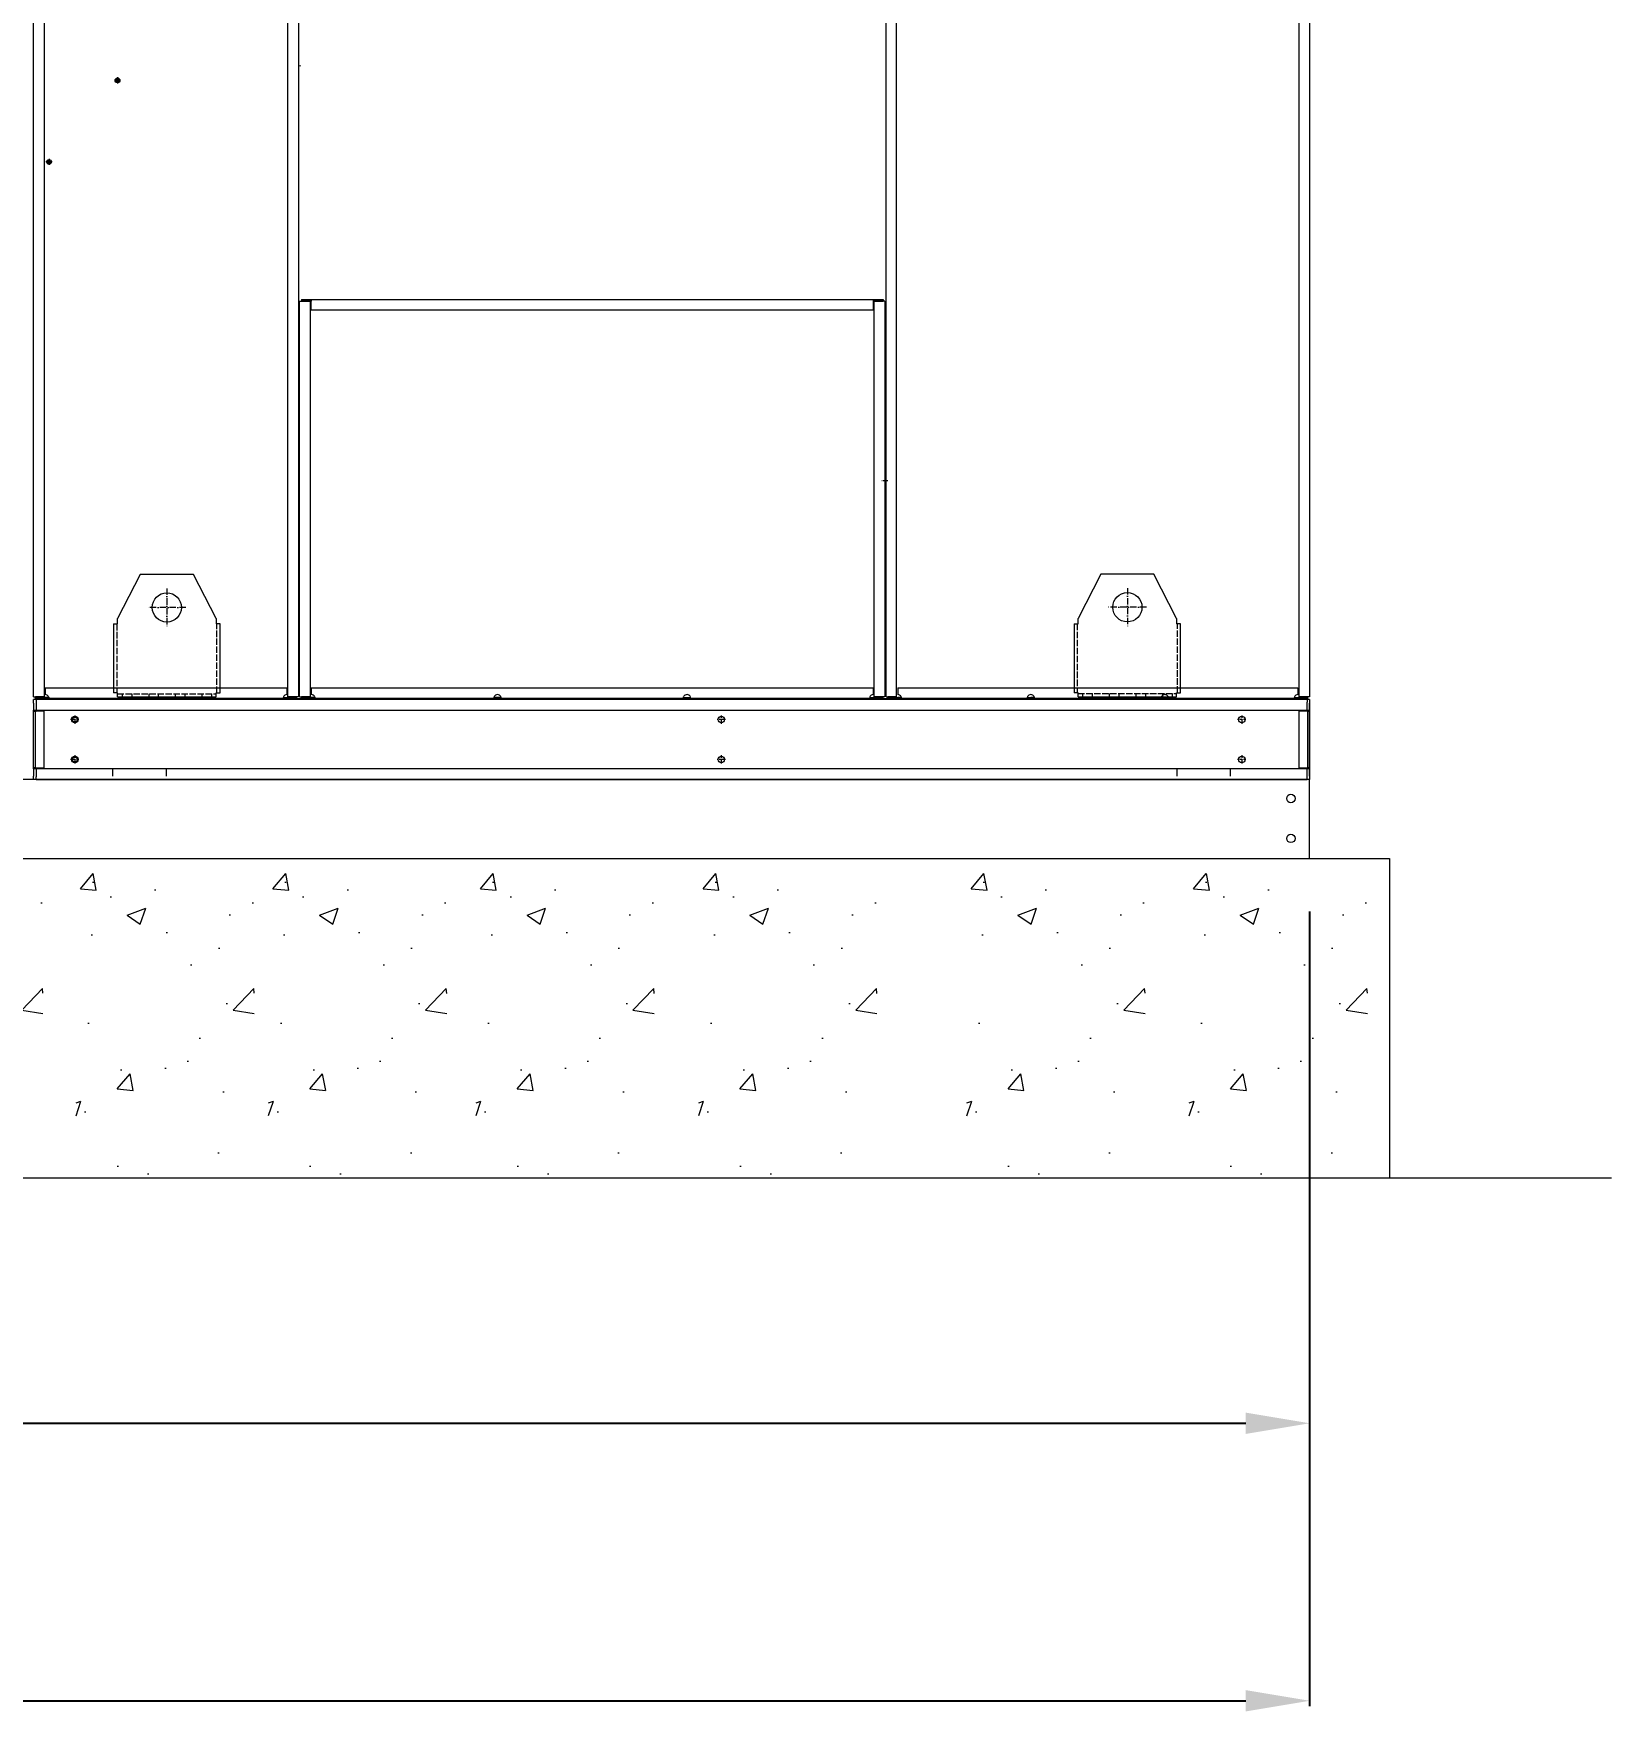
# Model space of a CAD drawing. Header units: millimetres. Extents: x -17070 to 48083, y -291348 to 45670.
# Drawn here: x 31778 to 34743, y 30706 to 33859 of the extents above; entities that cross this region are included whole.
import ezdxf

# ---------------------------------------------------------------- set-up
doc = ezdxf.new("R2010")
doc.units = ezdxf.units.MM
doc.linetypes.add('DASHDOT', pattern=[18.5, 12, -3, 0.5, -3])
doc.linetypes.add('DASHED', pattern=[15, 12, -3])
doc.layers.add('냉각탑_기초', color=23, linetype='Continuous')
doc.styles.get("Standard").update_dxf_attribs({"font": 'arial.ttf'})
doc.dimstyles.new('1.40', dxfattribs={"dimscale": 20, "dimtxt": 1.5, "dimasz": 1, "dimexe": 0.5, "dimexo": 0.5, "dimgap": 0.5, "dimtad": 1, "dimdec": 0, "dimzin": 0, "dimdsep": 46, "dimtxsty": 'Standard', "dimcen": 0, "dimclrd": 2, "dimclre": 2, "dimclrt": 3, "dimadec": 0, "dimazin": 0, "dimtfac": 1, "dimtdec": 0, "dimtmove": 0, "dimatfit": 0, "dimfxl": 1, "dimtolj": 1, "dimtzin": 0, "dimlwd": -1, "dimlwe": -1, "dimarcsym": 0})

# ---------------------------------------------------------------- blocks, each defined once
blk = doc.blocks.new('*D537')
at = {"color": 2, "transparency": 16777216}
for p, q in [((28776, 32357.3), (28776, 31237.5)), ((34176, 32209), (34176, 31237.5)), ((28896, 31247.5), (34056, 31247.5))]:
    blk.add_line(p, q, dxfattribs=at)
for points in [[(28896, 31267.5), (28896, 31227.5), (28776, 31247.5)], [(34056, 31267.5), (34056, 31227.5), (34176, 31247.5)]]:
    blk.add_solid(points, dxfattribs=at)
at = {"layer": 'Defpoints', "color": 0, "transparency": 16777216}
for p in [(28776, 32457.3), (34176, 32309), (34176, 31247.5)]:
    blk.add_point(p, dxfattribs=at)
at = {"color": 3, "lineweight": 5, "transparency": 16777216, "insert": (31476, 31378.9), "char_height": 140, "attachment_point": 5}
blk.add_mtext('\\A1;5400', dxfattribs=at)
blk = doc.blocks.new('*D546')
at = {"color": 2, "transparency": 16777216}
for p, q in [((27776, 32209), (27776, 30716.1)), ((34176, 32209), (34176, 30716.1)), ((27896, 30726.1), (34056, 30726.1))]:
    blk.add_line(p, q, dxfattribs=at)
for points in [[(27896, 30746.1), (27896, 30706.1), (27776, 30726.1)], [(34056, 30746.1), (34056, 30706.1), (34176, 30726.1)]]:
    blk.add_solid(points, dxfattribs=at)
at = {"layer": 'Defpoints', "color": 0, "transparency": 16777216}
for p in [(27776, 32309), (34176, 32309), (34176, 30726.1)]:
    blk.add_point(p, dxfattribs=at)
at = {"color": 3, "lineweight": 5, "transparency": 16777216, "insert": (30976, 30857.6), "char_height": 140, "attachment_point": 5}
blk.add_mtext('\\A1;6400', dxfattribs=at)
blk = doc.blocks.new('457536')
at = {"color": 7, "lineweight": 5}
for p, q in [((114592.520962, 89152.297332), (114550.020962, 89069.297332)), ((114692.520962, 89152.297332), (114592.520962, 89152.297332)), ((114735.020962, 89069.297332), (114692.520962, 89152.297332)), ((114542.520962, 89059.297332), (114542.520962, 88929.797332)), ((114742.520962, 88929.797332), (114742.520962, 89059.297332)), ((114550.020962, 88922.297332), (114735.020962, 88922.297332))]:
    blk.add_line(p, q, dxfattribs=at)
at = {"color": 7, "linetype": 'DASHDOT', "lineweight": 5}
for p, q in [((114642.520962, 89126.047332), (114642.520962, 89054.547332)), ((114678.270962, 89090.297332), (114606.770962, 89090.297332))]:
    blk.add_line(p, q, dxfattribs=at)
at = {"color": 7, "lineweight": 5, "ltscale": 0.125}
for p, q in [((114550.020962, 89059.297332), (114550.020962, 89069.297332)), ((114735.020962, 89069.297332), (114735.020962, 89059.297332))]:
    blk.add_line(p, q, dxfattribs=at)
at = {"color": 7, "lineweight": 5, "ltscale": 0.09375}
for p, q in [((114542.520962, 89059.297332), (114550.020962, 89059.297332)), ((114742.520962, 89059.297332), (114735.020962, 89059.297332)), ((114550.020962, 88929.797332), (114542.520962, 88929.797332)), ((114550.020962, 88922.297332), (114550.020962, 88929.797332)), ((114735.020962, 88929.797332), (114742.520962, 88929.797332)), ((114735.020962, 88922.297332), (114735.020962, 88929.797332))]:
    blk.add_line(p, q, dxfattribs=at)
at = {"color": 7, "linetype": 'DASHED', "lineweight": 5}
for p, q in [((114548.520962, 89059.297332), (114548.520962, 88929.797332)), ((114736.520962, 88929.797332), (114736.520962, 89059.297332)), ((114550.020962, 88928.297332), (114735.020962, 88928.297332))]:
    blk.add_line(p, q, dxfattribs=at)
at = {"color": 7, "linetype": 'DASHED', "lineweight": 5, "ltscale": 0.075}
for p, q in [((114558.520962, 88928.297332), (114558.520962, 88922.297332)), ((114576.520962, 88928.297332), (114576.520962, 88922.297332)), ((114608.520962, 88928.297332), (114608.520962, 88922.297332)), ((114626.520962, 88928.297332), (114626.520962, 88922.297332)), ((114658.520962, 88928.297332), (114658.520962, 88922.297332)), ((114676.520962, 88928.297332), (114676.520962, 88922.297332)), ((114708.520962, 88928.297332), (114708.520962, 88922.297332)), ((114726.520962, 88928.297332), (114726.520962, 88922.297332))]:
    blk.add_line(p, q, dxfattribs=at)
at = {"color": 7, "lineweight": 5}
blk.add_circle((114642.520962, 89090.297332), 27.5, dxfattribs=at)
blk = doc.blocks.new('1')
at = {"color": 7, "lineweight": 20}
for p, q in [((31778, 32612.8), (31778, 36053.8)), ((31798, 36053.8), (31798, 32612.8)), ((32256, 32612.8), (32256, 36053.8)), ((32276, 36053.8), (32276, 32612.8)), ((33380, 32612.8), (33380, 36053.8)), ((34176, 36053.8), (34176, 32612.8)), ((34156, 34786.3), (34156, 32612.8)), ((33400, 32612.8), (33400, 34734.3)), ((32278, 32612.8), (32278, 33355.8)), ((32298, 33355.8), (32298, 32612.8)), ((32300, 33359.3), (33356, 33359.3)), ((33358, 32612.8), (33358, 33355.8)), ((33378, 33355.8), (33378, 32612.8)), ((33356, 33339.3), (32300, 33339.3)), ((34171.3, 32607.3), (31782.7, 32607.3)), ((31800, 32629.3), (32254, 32629.3)), ((32247, 32609.3), (31807, 32609.3)), ((32968, 32608.9), (31818, 32608.9)), ((32300, 32629.3), (33356, 32629.3)), ((32643, 32609.3), (32307, 32609.3)), ((32999, 32609.3), (32657, 32609.3)), ((34136, 32608.9), (32986, 32608.9)), ((33349, 32609.3), (33013, 32609.3)), ((33402, 32629.3), (34154, 32629.3)), ((33645, 32609.3), (33409, 32609.3)), ((33897, 32609.3), (33659, 32609.3)), ((34147, 32609.3), (33911, 32609.3)), ((31778, 32587.3), (34176, 32587.3)), ((31778, 32479.3), (31778, 32585.3)), ((31781.2, 32585.3), (31781.2, 32479.3)), ((31782.7, 32587.3), (34171.3, 32587.3)), ((31798, 32479.3), (31798, 32585.3)), ((34156, 32585.3), (34156, 32479.3)), ((34172.8, 32479.3), (34172.8, 32585.3)), ((34176, 32585.3), (34176, 32479.3)), ((34176, 32479.3), (34176, 32585.3)), ((31927, 32477.3), (31778, 32477.3)), ((34171.3, 32477.3), (31782.7, 32477.3)), ((33927, 32477.3), (32027, 32477.3)), ((34176, 32477.3), (34027, 32477.3)), ((34176, 32457.3), (31778, 32457.3)), ((31782.7, 32457.3), (34171.3, 32457.3))]:
    blk.add_line(p, q, dxfattribs=at)
at = {"color": 7, "lineweight": 20, "ltscale": 0.050782}
blk.add_line((32279, 33797.4), (32279.4, 33799.4), dxfattribs=at)
at = {"color": 7, "linetype": 'DASHDOT', "lineweight": 20, "ltscale": 0.2925}
for p, q in [((31941.5, 33770.8), (31929.8, 33770.8)), ((31812.9, 33617.6), (31801.2, 33617.6)), ((33377.8, 33024.3), (33377.8, 33012.6))]:
    blk.add_line(p, q, dxfattribs=at)
at = {"color": 7, "linetype": 'DASHDOT', "lineweight": 20, "ltscale": 0.195}
for p, q in [((31939.5, 33770.9), (31931.7, 33770.9)), ((31811, 33617.7), (31803.2, 33617.7))]:
    blk.add_line(p, q, dxfattribs=at)
at = {"color": 7, "linetype": 'DASHDOT', "lineweight": 20, "ltscale": 0.195001}
for p, q in [((31935.6, 33774.8), (31935.6, 33767)), ((31807.1, 33621.6), (31807.1, 33613.8))]:
    blk.add_line(p, q, dxfattribs=at)
at = {"color": 7, "linetype": 'DASHDOT', "lineweight": 20, "ltscale": 0.292499}
for p, q in [((31935.7, 33776.7), (31935.7, 33765)), ((33383.7, 33018.4), (33372, 33018.4))]:
    blk.add_line(p, q, dxfattribs=at)
at = {"color": 7, "linetype": 'DASHDOT', "lineweight": 20, "ltscale": 0.292502}
blk.add_line((31807.1, 33623.5), (31807.1, 33611.8), dxfattribs=at)
at = {"color": 7, "lineweight": 20, "ltscale": 0.0875}
for p, q in [((32278, 33355.8), (32281.5, 33355.8)), ((32300, 33359.3), (32300, 33355.8)), ((33356, 33359.3), (33356, 33355.8)), ((33378, 33355.8), (33374.5, 33355.8)), ((31778, 32612.8), (31781.5, 32612.8)), ((32276, 32612.8), (32272.5, 32612.8)), ((32278, 32612.8), (32281.5, 32612.8)), ((33378, 32612.8), (33374.5, 32612.8)), ((33380, 32612.8), (33383.5, 32612.8)), ((34176, 32612.8), (34172.5, 32612.8))]:
    blk.add_line(p, q, dxfattribs=at)
at = {"color": 7, "lineweight": 20, "ltscale": 0.4625}
for p, q in [((32281.5, 33359.3), (32300, 33359.3)), ((32300, 33357.3), (32281.5, 33357.3)), ((33356, 33359.3), (33374.5, 33359.3)), ((33374.5, 33357.3), (33356, 33357.3))]:
    blk.add_line(p, q, dxfattribs=at)
at = {"color": 7, "lineweight": 20, "ltscale": 0.05}
for p, q in [((32281.5, 33359.3), (32281.5, 33357.3)), ((33374.5, 33359.3), (33374.5, 33357.3)), ((32278, 32934.3), (32276, 32934.3)), ((32278, 32934.3), (32276, 32934.3)), ((32276, 32914.3), (32278, 32914.3)), ((33380, 32934.3), (33378, 32934.3)), ((33380, 32934.3), (33378, 32934.3)), ((33378, 32914.3), (33380, 32914.3)), ((33378, 32914.3), (33380, 32914.3)), ((32276, 32913.9), (32278, 32913.9)), ((33378, 32913.9), (33380, 32913.9)), ((32278, 32804.3), (32276, 32804.3)), ((32278, 32804.3), (32276, 32804.3)), ((32278, 32803.9), (32276, 32803.9)), ((33380, 32804.3), (33378, 32804.3)), ((33380, 32804.3), (33378, 32804.3)), ((33380, 32803.9), (33378, 32803.9)), ((32276, 32783.9), (32278, 32783.9)), ((33378, 32783.9), (33380, 32783.9)), ((31781.5, 32609.3), (31781.5, 32611.3)), ((31793, 32609.3), (31793, 32611.3)), ((32261, 32609.3), (32261, 32611.3)), ((32272.5, 32609.3), (32272.5, 32611.3)), ((32281.5, 32609.3), (32281.5, 32611.3)), ((32293, 32609.3), (32293, 32611.3)), ((33363, 32609.3), (33363, 32611.3)), ((33374.5, 32609.3), (33374.5, 32611.3)), ((33383.5, 32609.3), (33383.5, 32611.3)), ((33395, 32609.3), (33395, 32611.3)), ((34161, 32609.3), (34161, 32611.3)), ((34172.5, 32609.3), (34172.5, 32611.3)), ((31778, 32585.3), (31778, 32587.3)), ((31781.2, 32585.3), (31781.2, 32587.3)), ((31781.2, 32585.3), (31781.2, 32587.3)), ((34172.8, 32587.3), (34172.8, 32585.3)), ((34176, 32585.3), (34176, 32587.3)), ((31778, 32477.3), (31778, 32479.3)), ((31781.2, 32477.3), (31781.2, 32479.3)), ((31781.2, 32477.3), (31781.2, 32479.3)), ((34172.8, 32479.3), (34172.8, 32477.3)), ((34176, 32477.3), (34176, 32479.3))]:
    blk.add_line(p, q, dxfattribs=at)
at = {"color": 7, "lineweight": 20, "ltscale": 0.0375}
for p, q in [((32281.5, 33357.3), (32281.5, 33355.8)), ((33374.5, 33357.3), (33374.5, 33355.8)), ((31781.5, 32611.3), (31781.5, 32612.8)), ((32272.5, 32611.3), (32272.5, 32612.8)), ((32281.5, 32611.3), (32281.5, 32612.8)), ((33374.5, 32611.3), (33374.5, 32612.8)), ((33383.5, 32611.3), (33383.5, 32612.8)), ((34172.5, 32611.3), (34172.5, 32612.8)), ((31781.2, 32585.3), (31782.7, 32585.3)), ((34172.8, 32585.3), (34171.3, 32585.3))]:
    blk.add_line(p, q, dxfattribs=at)
at = {"color": 7, "lineweight": 20, "ltscale": 0.4125}
for p, q in [((32281.5, 33355.8), (32298, 33355.8)), ((32300, 33339.3), (32300, 33355.8)), ((33356, 33355.8), (33356, 33339.3)), ((33358, 33355.8), (33374.5, 33355.8)), ((31798, 32612.8), (31781.5, 32612.8)), ((32272.5, 32612.8), (32256, 32612.8)), ((32298, 32612.8), (32281.5, 32612.8)), ((33374.5, 32612.8), (33358, 32612.8)), ((33400, 32612.8), (33383.5, 32612.8)), ((34172.5, 32612.8), (34156, 32612.8))]:
    blk.add_line(p, q, dxfattribs=at)
at = {"color": 7, "lineweight": 20, "ltscale": 0.1175}
for p, q in [((31782.7, 32607.3), (31778, 32607.3)), ((31782.7, 32607.3), (31782.7, 32602.6)), ((34176, 32607.3), (34171.3, 32607.3)), ((34171.3, 32607.3), (34171.3, 32602.6)), ((31778, 32479.3), (31782.7, 32479.3)), ((34176, 32479.3), (34171.3, 32479.3)), ((31782.7, 32457.3), (31782.7, 32462)), ((34171.3, 32457.3), (34171.3, 32462))]:
    blk.add_line(p, q, dxfattribs=at)
at = {"color": 7, "lineweight": 20, "ltscale": 0.16}
for p, q in [((31778, 32600.9), (31778, 32607.3)), ((34176, 32607.3), (34176, 32600.9)), ((31778, 32457.3), (31778, 32463.7)), ((34176, 32463.7), (34176, 32457.3))]:
    blk.add_line(p, q, dxfattribs=at)
at = {"color": 7, "lineweight": 20, "ltscale": 0.34}
for p, q in [((31778, 32600.9), (31778, 32587.3)), ((34176, 32587.3), (34176, 32600.9)), ((31778, 32477.3), (31778, 32463.7)), ((31927, 32463.7), (31927, 32477.3)), ((32027, 32477.3), (32027, 32463.7)), ((33927, 32463.7), (33927, 32477.3)), ((34027, 32477.3), (34027, 32463.7)), ((34176, 32463.7), (34176, 32477.3))]:
    blk.add_line(p, q, dxfattribs=at)
at = {"color": 7, "lineweight": 20, "ltscale": 0.2875}
for p, q in [((31781.5, 32611.3), (31793, 32611.3)), ((31793, 32609.3), (31781.5, 32609.3)), ((32261, 32611.3), (32272.5, 32611.3)), ((32272.5, 32609.3), (32261, 32609.3)), ((32281.5, 32611.3), (32293, 32611.3)), ((32293, 32609.3), (32281.5, 32609.3)), ((33363, 32611.3), (33374.5, 32611.3)), ((33374.5, 32609.3), (33363, 32609.3)), ((33383.5, 32611.3), (33395, 32611.3)), ((33395, 32609.3), (33383.5, 32609.3)), ((34161, 32611.3), (34172.5, 32611.3)), ((34172.5, 32609.3), (34161, 32609.3))]:
    blk.add_line(p, q, dxfattribs=at)
at = {"color": 7, "lineweight": 20, "ltscale": 0.3825}
for p, q in [((31782.7, 32602.6), (31782.7, 32587.3)), ((34171.3, 32587.3), (34171.3, 32602.6)), ((31798, 32585.3), (31782.7, 32585.3)), ((34171.3, 32585.3), (34156, 32585.3)), ((31782.7, 32479.3), (31798, 32479.3)), ((31782.7, 32477.3), (31782.7, 32462)), ((34156, 32479.3), (34171.3, 32479.3)), ((34171.3, 32462), (34171.3, 32477.3))]:
    blk.add_line(p, q, dxfattribs=at)
at = {"color": 7, "lineweight": 20, "ltscale": 0.175}
for p, q in [((31793, 32611.3), (31800, 32611.3)), ((31793, 32609.3), (31800, 32609.3)), ((31807, 32609.3), (31800, 32609.3)), ((32247, 32609.3), (32254, 32609.3)), ((32254, 32611.3), (32261, 32611.3)), ((32254, 32609.3), (32261, 32609.3)), ((32293, 32611.3), (32300, 32611.3)), ((32293, 32609.3), (32300, 32609.3)), ((32307, 32609.3), (32300, 32609.3)), ((32657, 32609.3), (32643, 32609.3)), ((32999, 32609.3), (33006, 32609.3)), ((33006, 32609.3), (33013, 32609.3)), ((33349, 32609.3), (33356, 32609.3)), ((33356, 32611.3), (33363, 32611.3)), ((33356, 32609.3), (33363, 32609.3)), ((33395, 32611.3), (33402, 32611.3)), ((33395, 32609.3), (33402, 32609.3)), ((33409, 32609.3), (33402, 32609.3)), ((33645, 32609.3), (33652, 32609.3)), ((33659, 32609.3), (33652, 32609.3)), ((33897, 32609.3), (33911, 32609.3)), ((34147, 32609.3), (34161, 32609.3)), ((34154, 32611.3), (34161, 32611.3))]:
    blk.add_line(p, q, dxfattribs=at)
at = {"color": 7, "lineweight": 20, "ltscale": 0.319497}
for p, q in [((31800, 32629.3), (31800, 32616.6)), ((32254, 32629.3), (32254, 32616.6)), ((32300, 32629.3), (32300, 32616.6)), ((33356, 32629.3), (33356, 32616.6)), ((33402, 32629.3), (33402, 32616.6)), ((34154, 32629.3), (34154, 32616.6))]:
    blk.add_line(p, q, dxfattribs=at)
at = {"color": 7, "lineweight": 20, "ltscale": 0.164795}
for p, q in [((31806.6, 32611.3), (31800, 32611.3)), ((32247.4, 32611.3), (32254, 32611.3)), ((32306.6, 32611.3), (32300, 32611.3)), ((32650, 32611.3), (32643.4, 32611.3)), ((32656.6, 32611.3), (32650, 32611.3)), ((32999.4, 32611.3), (33006, 32611.3)), ((33006, 32611.3), (33012.6, 32611.3)), ((33349.4, 32611.3), (33356, 32611.3)), ((33408.6, 32611.3), (33402, 32611.3)), ((33645.4, 32611.3), (33652, 32611.3)), ((33658.6, 32611.3), (33652, 32611.3)), ((33897.4, 32611.3), (33904, 32611.3)), ((33904, 32611.3), (33910.6, 32611.3)), ((34147.4, 32611.3), (34154, 32611.3))]:
    blk.add_line(p, q, dxfattribs=at)
at = {"color": 7, "lineweight": 20, "ltscale": 0.04}
for p, q in [((31818, 32607.3), (31818, 32608.9)), ((32968, 32607.3), (32968, 32608.9)), ((32986, 32607.3), (32986, 32608.9)), ((34136, 32607.3), (34136, 32608.9))]:
    blk.add_line(p, q, dxfattribs=at)
at = {"color": 7, "lineweight": 20, "ltscale": 0.45}
blk.add_line((32968, 32608.9), (32986, 32608.9), dxfattribs=at)
at = {"color": 7, "lineweight": 20, "ltscale": 0.010005}
for p, q in [((34041, 32608.9), (34041, 32609.3)), ((34091.5, 32608.9), (34091.5, 32609.3)), ((34105.5, 32608.9), (34105.5, 32609.3))]:
    blk.add_line(p, q, dxfattribs=at)
at = {"color": 7, "lineweight": 20, "ltscale": 0.250004}
blk.add_line((34146, 32608.9), (34136, 32608.9), dxfattribs=at)
at = {"color": 7, "lineweight": 20, "ltscale": 0.25}
blk.add_line((34156, 32608.9), (34146, 32608.9), dxfattribs=at)
at = {"color": 7, "lineweight": 20, "ltscale": 0.01}
blk.add_line((34156, 32608.9), (34156, 32609.3), dxfattribs=at)
at = {"color": 7, "lineweight": 20, "ltscale": 0.39}
for p, q in [((34176, 32600.9), (34176, 32585.3)), ((34176, 32479.3), (34176, 32463.7))]:
    blk.add_line(p, q, dxfattribs=at)
at = {"color": 7, "lineweight": 20, "ltscale": 0.08}
for p, q in [((31778, 32585.3), (31781.2, 32585.3)), ((34172.8, 32585.3), (34176, 32585.3)), ((31781.2, 32479.3), (31778, 32479.3)), ((34176, 32479.3), (34172.8, 32479.3))]:
    blk.add_line(p, q, dxfattribs=at)
at = {"color": 7, "linetype": 'DASHDOT', "lineweight": 20, "ltscale": 0.39}
for p, q in [((31863.3, 32569.8), (31847.7, 32569.8)), ((31855.5, 32577.6), (31855.5, 32562)), ((33070.5, 32577.6), (33070.5, 32562)), ((34048.5, 32577.6), (34048.5, 32562)), ((31863.3, 32494.8), (31847.7, 32494.8)), ((31855.5, 32502.6), (31855.5, 32487)), ((33070.5, 32502.6), (33070.5, 32487)), ((34048.5, 32502.6), (34048.5, 32487))]:
    blk.add_line(p, q, dxfattribs=at)
at = {"color": 7, "linetype": 'DASHDOT', "lineweight": 20, "ltscale": 0.389999}
for p, q in [((33078.3, 32569.8), (33062.7, 32569.8)), ((33078.3, 32494.8), (33062.7, 32494.8))]:
    blk.add_line(p, q, dxfattribs=at)
at = {"color": 7, "linetype": 'DASHDOT', "lineweight": 20, "ltscale": 0.389996}
for p, q in [((34056.3, 32569.8), (34040.7, 32569.8)), ((34056.3, 32494.8), (34040.7, 32494.8))]:
    blk.add_line(p, q, dxfattribs=at)
at = {"color": 7, "lineweight": 20, "ltscale": 0.000462809}
blk.add_line((34176, 32597.8), (34176, 32597.8), dxfattribs=at)
at = {"lineweight": 20}
blk.add_line((34176, 32457.3), (29276, 32457.3), dxfattribs=at)
at = {"color": 7, "lineweight": 20, "ltscale": 0.000478323}
blk.add_line((31787.5, 32457.3), (31787.5, 32457.3), dxfattribs=at)
at = {"color": 7, "lineweight": 20, "ltscale": 0.000571071}
blk.add_line((31888.3, 32457.3), (31888.3, 32457.3), dxfattribs=at)
at = {"color": 7, "lineweight": 20, "ltscale": 0.000337276}
blk.add_line((31902.7, 32457.3), (31902.8, 32457.3), dxfattribs=at)
at = {"color": 7, "lineweight": 20, "ltscale": 0.000669931}
blk.add_line((32377.9, 32457.3), (32377.8, 32457.3), dxfattribs=at)
at = {"color": 7, "lineweight": 20, "ltscale": 0.000895851}
blk.add_line((32387.5, 32457.3), (32387.5, 32457.3), dxfattribs=at)
at = {"color": 7, "lineweight": 20, "ltscale": 0.000673251}
blk.add_line((32929.7, 32457.3), (32929.7, 32457.3), dxfattribs=at)
at = {"color": 7, "lineweight": 20, "ltscale": 0.000571084}
blk.add_line((32944.2, 32457.3), (32944.2, 32457.3), dxfattribs=at)
at = {"color": 7, "lineweight": 20, "ltscale": 0.000197227}
blk.add_line((33024.2, 32457.3), (33024.3, 32457.3), dxfattribs=at)
at = {"color": 7, "lineweight": 20, "ltscale": 0.000670507}
blk.add_line((33566.5, 32457.3), (33566.4, 32457.3), dxfattribs=at)
at = {"color": 7, "lineweight": 20, "ltscale": 0.000335273}
blk.add_line((33576.1, 32457.3), (33576.1, 32457.3), dxfattribs=at)
at = {"color": 7, "lineweight": 20, "ltscale": 0.000447819}
blk.add_line((34166.5, 32457.3), (34166.4, 32457.3), dxfattribs=at)
at = {"color": 7, "lineweight": 20, "ltscale": 0.00043427}
blk.add_line((34176, 32466.9), (34176, 32466.8), dxfattribs=at)
at = {"color": 0, "lineweight": 20}
blk.add_line((34176, 32309), (34176, 32457.3), dxfattribs=at)
at = {"lineweight": 5}
blk.add_line((27776, 32309), (34176, 32309), dxfattribs=at)
at = {"color": 7, "lineweight": 20}
for centre, radius in [((31935.7, 33770.8), 4.5), ((31935.6, 33770.9), 3), ((31807.1, 33617.6), 4.5), ((31807.1, 33617.7), 3), ((31855.5, 32569.8), 6), ((31855.5, 32569.8), 4.5), ((33070.5, 32569.8), 6), ((34048.5, 32569.8), 6), ((31855.5, 32494.8), 6), ((31855.5, 32494.8), 4.5), ((33070.5, 32494.8), 6), ((34048.5, 32494.8), 6)]:
    blk.add_circle(centre, radius, dxfattribs=at)
at = {"lineweight": 20}
for centre in [(34141, 32421.5), (34141, 32346.5)]:
    blk.add_circle(centre, 8, dxfattribs=at)
at = {"color": 7, "lineweight": 20}
for centre, radius, start, end in [((33377.8, 33018.4), 4.5, 61.1523, 87.8201), ((33377.8, 33018.4), 3, 43.6368, 86.7288), ((33377.8, 33018.4), 3, 273.2712, 316.3632), ((33377.8, 33018.4), 4.5, 272.1799, 298.8477), ((31800, 32609.6), 7, 27.9406, 90), ((32254, 32609.6), 7, 90, 152.0594), ((32300, 32609.6), 7, 27.9406, 90), ((32650, 32609.6), 7, 27.9406, 152.0594), ((33006, 32609.6), 7, 27.9406, 152.0594), ((33356, 32609.6), 7, 90, 152.0594), ((33402, 32609.6), 7, 27.9406, 90), ((33652, 32609.6), 7, 27.9406, 152.0594), ((33904, 32609.6), 7, 27.9406, 152.0594), ((34154, 32609.6), 7, 90, 152.0594), ((31822.7, 32462), 4.7, 269.7272, 270), ((31824.4, 32463.7), 6.4, 269.7738, 270), ((31886.6, 32463.7), 6.4, 270, 270.2365), ((33009.8, 32462), 4.7, 270, 270.2728), ((33056.9, 32463.7), 6.4, 269.7738, 270), ((33119.1, 32463.7), 6.4, 270, 270.2365), ((34017.4, 32463.7), 6.4, 269.7608, 270), ((34079.6, 32463.7), 6.4, 270, 270.229), ((34131.3, 32462), 4.7, 270, 270.2728)]:
    blk.add_arc(centre, radius, start, end, dxfattribs=at)
for points, knots in [([(31806.2, 32612.8), (31806.3, 32612.3), (31806.5, 32611.8), (31806.6, 32611.3), (31806.8, 32610.4), (31806.9, 32609.8), (31806.9, 32609.6), (31807, 32609.4), (31807, 32609.4), (31807, 32609.3), (31807, 32609.3), (31807, 32609.3)], [0, 0, 0, 0, 0, 0, 5.019575, 5.019575, 5.019575, 8.671425, 8.671425, 8.671425, 8.70839, 8.70839, 8.70839, 8.70839, 8.70839, 8.70839]), ([(32247.8, 32612.8), (32247.6, 32612.3), (32247.5, 32611.8), (32247.4, 32611.3), (32247.2, 32610.4), (32247.1, 32609.8), (32247, 32609.6), (32247, 32609.4), (32247, 32609.4), (32247, 32609.3), (32247, 32609.3), (32247, 32609.3)], [0, 0, 0, 0, 0, 0, 5.019575, 5.019575, 5.019575, 8.671425, 8.671425, 8.671425, 8.70839, 8.70839, 8.70839, 8.70839, 8.70839, 8.70839]), ([(32306.2, 32612.8), (32306.3, 32612.3), (32306.5, 32611.8), (32306.6, 32611.3), (32306.8, 32610.4), (32306.9, 32609.8), (32306.9, 32609.6), (32307, 32609.4), (32307, 32609.4), (32307, 32609.3), (32307, 32609.3), (32307, 32609.3)], [0, 0, 0, 0, 0, 0, 5.019575, 5.019575, 5.019575, 8.671425, 8.671425, 8.671425, 8.70839, 8.70839, 8.70839, 8.70839, 8.70839, 8.70839]), ([(32643, 32609.3), (32643, 32609.3), (32643, 32609.3), (32643, 32609.5), (32643, 32609.6), (32643, 32609.7), (32643.1, 32609.8), (32643.2, 32610.3), (32643.3, 32611), (32643.4, 32611.6), (32643.6, 32612.2), (32643.8, 32612.8), (32643.8, 32612.8), (32643.8, 32612.8), (32643.8, 32612.8)], [0, 0, 0, 0, 0, 0, 0.181509, 0.181509, 0.181509, 1.935967, 1.935967, 1.935967, 7.795509, 7.795509, 7.795509, 7.864561, 7.864561, 7.864561, 7.864561, 7.864561, 7.864561]), ([(32657, 32609.3), (32657, 32609.3), (32657, 32609.3), (32656.9, 32609.5), (32656.9, 32609.6), (32656.9, 32609.7), (32656.9, 32609.8), (32656.8, 32610.3), (32656.7, 32611), (32656.5, 32611.6), (32656.4, 32612.2), (32656.2, 32612.8), (32656.2, 32612.8), (32656.2, 32612.8), (32656.2, 32612.8)], [0, 0, 0, 0, 0, 0, 0.181509, 0.181509, 0.181509, 1.935966, 1.935966, 1.935966, 7.795506, 7.795506, 7.795506, 7.864558, 7.864558, 7.864558, 7.864558, 7.864558, 7.864558]), ([(32999, 32609.3), (32999, 32609.3), (32999, 32609.3), (32999, 32609.5), (32999, 32609.6), (32999, 32609.7), (32999.1, 32609.8), (32999.2, 32610.3), (32999.3, 32611), (32999.4, 32611.6), (32999.6, 32612.2), (32999.8, 32612.8), (32999.8, 32612.8), (32999.8, 32612.8), (32999.8, 32612.8)], [0, 0, 0, 0, 0, 0, 0.181509, 0.181509, 0.181509, 1.935966, 1.935966, 1.935966, 7.795506, 7.795506, 7.795506, 7.864558, 7.864558, 7.864558, 7.864558, 7.864558, 7.864558]), ([(33013, 32609.3), (33013, 32609.3), (33013, 32609.3), (33012.9, 32609.5), (33012.9, 32609.6), (33012.9, 32609.7), (33012.9, 32609.8), (33012.8, 32610.3), (33012.7, 32611), (33012.5, 32611.6), (33012.4, 32612.2), (33012.2, 32612.8), (33012.2, 32612.8), (33012.2, 32612.8), (33012.2, 32612.8)], [0, 0, 0, 0, 0, 0, 0.181509, 0.181509, 0.181509, 1.935967, 1.935967, 1.935967, 7.795509, 7.795509, 7.795509, 7.864561, 7.864561, 7.864561, 7.864561, 7.864561, 7.864561]), ([(33349.8, 32612.8), (33349.6, 32612.3), (33349.5, 32611.8), (33349.4, 32611.3), (33349.2, 32610.4), (33349.1, 32609.8), (33349, 32609.6), (33349, 32609.4), (33349, 32609.4), (33349, 32609.3), (33349, 32609.3), (33349, 32609.3)], [0, 0, 0, 0, 0, 0, 5.019575, 5.019575, 5.019575, 8.671425, 8.671425, 8.671425, 8.70839, 8.70839, 8.70839, 8.70839, 8.70839, 8.70839]), ([(33408.2, 32612.8), (33408.3, 32612.3), (33408.5, 32611.8), (33408.6, 32611.3), (33408.8, 32610.4), (33408.9, 32609.8), (33408.9, 32609.6), (33409, 32609.4), (33409, 32609.4), (33409, 32609.3), (33409, 32609.3), (33409, 32609.3)], [0, 0, 0, 0, 0, 0, 5.019575, 5.019575, 5.019575, 8.671425, 8.671425, 8.671425, 8.70839, 8.70839, 8.70839, 8.70839, 8.70839, 8.70839]), ([(33645.8, 32612.8), (33645.6, 32612.3), (33645.5, 32611.8), (33645.4, 32611.3), (33645.2, 32610.4), (33645.1, 32609.8), (33645, 32609.6), (33645, 32609.4), (33645, 32609.4), (33645, 32609.3), (33645, 32609.3), (33645, 32609.3)], [0, 0, 0, 0, 0, 0, 5.019577, 5.019577, 5.019577, 8.671428, 8.671428, 8.671428, 8.708393, 8.708393, 8.708393, 8.708393, 8.708393, 8.708393]), ([(33658.2, 32612.8), (33658.3, 32612.3), (33658.5, 32611.8), (33658.6, 32611.3), (33658.8, 32610.4), (33658.9, 32609.8), (33658.9, 32609.6), (33659, 32609.4), (33659, 32609.4), (33659, 32609.3), (33659, 32609.3), (33659, 32609.3)], [0, 0, 0, 0, 0, 0, 5.019575, 5.019575, 5.019575, 8.671425, 8.671425, 8.671425, 8.70839, 8.70839, 8.70839, 8.70839, 8.70839, 8.70839]), ([(33897.8, 32612.8), (33897.6, 32612.3), (33897.5, 32611.8), (33897.4, 32611.3), (33897.2, 32610.4), (33897.1, 32609.8), (33897, 32609.6), (33897, 32609.4), (33897, 32609.4), (33897, 32609.3), (33897, 32609.3), (33897, 32609.3)], [0, 0, 0, 0, 0, 0, 5.019575, 5.019575, 5.019575, 8.671425, 8.671425, 8.671425, 8.70839, 8.70839, 8.70839, 8.70839, 8.70839, 8.70839]), ([(33910.2, 32612.8), (33910.3, 32612.3), (33910.5, 32611.8), (33910.6, 32611.3), (33910.8, 32610.4), (33910.9, 32609.8), (33910.9, 32609.6), (33911, 32609.4), (33911, 32609.4), (33911, 32609.3), (33911, 32609.3), (33911, 32609.3)], [0, 0, 0, 0, 0, 0, 5.019577, 5.019577, 5.019577, 8.671428, 8.671428, 8.671428, 8.708393, 8.708393, 8.708393, 8.708393, 8.708393, 8.708393]), ([(34147.8, 32612.8), (34147.6, 32612.3), (34147.5, 32611.8), (34147.4, 32611.3), (34147.2, 32610.4), (34147.1, 32609.8), (34147, 32609.6), (34147, 32609.4), (34147, 32609.4), (34147, 32609.3), (34147, 32609.3), (34147, 32609.3)], [0, 0, 0, 0, 0, 0, 5.019575, 5.019575, 5.019575, 8.671425, 8.671425, 8.671425, 8.70839, 8.70839, 8.70839, 8.70839, 8.70839, 8.70839])]:
    blk.add_open_spline(points, degree=5, knots=knots, dxfattribs=at)
at = {"color": 0, "lineweight": 20}
for p in [(-82614.1, -56309.9), (-80809, -56309.5)]:
    blk.add_blockref('457536', p, dxfattribs=at)

msp = doc.modelspace()

# ---------------------------------------------------------------- hatches: boundary and pattern name
at = {"layer": '냉각탑_기초', "lineweight": 20, "ltscale": 30}
h = msp.add_hatch(dxfattribs=at)
h.set_pattern_fill('AR-CONC', color=256, scale=50, style=0)
h.set_pattern_definition([(50, (16867.22, 15767.66), (358.63, -31.376), [37.5, -412.5]), (355, (16867.2, 15767.66), (-69.3757, 376.096), [30, -330]), (100.4514, (16897.1, 15765.05), (289.2547, 344.72), [31.87, -350.571]), (46.1842, (16867.2, 15867.66), (533.6205, -82.7595), [56.25, -618.75]), (96.6356, (16911.7, 15860.76), (467.331, 487.059), [47.805, -525.856]), (351.1842, (16867.2, 15867.66), (467.331, 487.059), [45, -495]), (21, (16917.22, 15842.66), (298.4535, -201.3094), [37.5, -412.5]), (326, (16917.2, 15842.66), (121.6577, 362.575), [30, -330]), (71.4514, (16942.1, 15825.9), (420.1113, 161.265), [31.87, -350.571]), (37.5, (16867.22, 15767.66), (6.0799, 166.4469), [0, -326, 0, -335, 0, -331.25]), (7.5, (16867.22, 15767.66), (131.5348, 197.2059), [0, -191, 0, -318.5, 0, -126.25]), (327.5, (16755.72, 15767.66), (266.9112, -11.2774), [0, -125, 0, -390, 0, -517.5]), (317.5, (16705.72, 15767.66), (291.593, 50.0525), [0, -162.5, 0, -259, 0, -367.5])])
h.paths.add_polyline_path([(31795.7, 32309), (31460.7, 32309), (31460.7, 31709), (31795.7, 31709)])
h = msp.add_hatch(dxfattribs=at)
h.set_pattern_fill('AR-CONC', color=256, scale=50, style=0)
h.set_pattern_definition([(50, (17264.3, 15767.66), (358.63, -31.376), [37.5, -412.5]), (355, (17264.3, 15767.66), (-69.3757, 376.096), [30, -330]), (100.4514, (17294.2, 15765.05), (289.2547, 344.72), [31.87, -350.571]), (46.1842, (17264.3, 15867.66), (533.6205, -82.7595), [56.25, -618.75]), (96.6356, (17308.77, 15860.76), (467.331, 487.059), [47.805, -525.856]), (351.1842, (17264.3, 15867.66), (467.331, 487.059), [45, -495]), (21, (17314.3, 15842.66), (298.4535, -201.3094), [37.5, -412.5]), (326, (17314.3, 15842.66), (121.6577, 362.575), [30, -330]), (71.4514, (17339.17, 15825.9), (420.1113, 161.265), [31.87, -350.571]), (37.5, (17264.3, 15767.66), (6.0799, 166.4469), [0, -326, 0, -335, 0, -331.25]), (7.5, (17264.3, 15767.66), (131.5348, 197.2059), [0, -191, 0, -318.5, 0, -126.25]), (327.5, (17152.8, 15767.66), (266.9112, -11.2774), [0, -125, 0, -390, 0, -517.5]), (317.5, (17102.8, 15767.66), (291.593, 50.0525), [0, -162.5, 0, -259, 0, -367.5])])
h.paths.add_polyline_path([(32192.8, 32309), (31857.8, 32309), (31857.8, 31709), (32192.8, 31709)])
h = msp.add_hatch(dxfattribs=at)
h.set_pattern_fill('AR-CONC', color=256, scale=50, style=0)
h.set_pattern_definition([(50, (17625.94, 15767.66), (358.63, -31.376), [37.5, -412.5]), (355, (17625.94, 15767.66), (-69.3757, 376.096), [30, -330]), (100.4514, (17655.82, 15765.05), (289.2547, 344.72), [31.87, -350.571]), (46.1842, (17625.94, 15867.66), (533.6205, -82.7595), [56.25, -618.75]), (96.6356, (17670.4, 15860.76), (467.331, 487.059), [47.805, -525.856]), (351.1842, (17625.94, 15867.66), (467.331, 487.059), [45, -495]), (21, (17675.94, 15842.66), (298.4535, -201.3094), [37.5, -412.5]), (326, (17675.94, 15842.66), (121.6577, 362.575), [30, -330]), (71.4514, (17700.8, 15825.9), (420.1113, 161.265), [31.87, -350.571]), (37.5, (17625.94, 15767.66), (6.0799, 166.4469), [0, -326, 0, -335, 0, -331.25]), (7.5, (17625.94, 15767.66), (131.5348, 197.2059), [0, -191, 0, -318.5, 0, -126.25]), (327.5, (17514.44, 15767.66), (266.9112, -11.2774), [0, -125, 0, -390, 0, -517.5]), (317.5, (17464.44, 15767.66), (291.593, 50.0525), [0, -162.5, 0, -259, 0, -367.5])])
h.paths.add_polyline_path([(32554.5, 32309), (32219.5, 32309), (32219.5, 31709), (32554.5, 31709)])
h = msp.add_hatch(dxfattribs=at)
h.set_pattern_fill('AR-CONC', color=256, scale=50, style=0)
h.set_pattern_definition([(50, (18015.93, 15767.66), (358.63, -31.376), [37.5, -412.5]), (355, (18015.93, 15767.66), (-69.3757, 376.096), [30, -330]), (100.4514, (18045.82, 15765.05), (289.2547, 344.72), [31.87, -350.571]), (46.1842, (18015.93, 15867.66), (533.6205, -82.7595), [56.25, -618.75]), (96.6356, (18060.4, 15860.76), (467.331, 487.059), [47.805, -525.856]), (351.1842, (18015.93, 15867.66), (467.331, 487.059), [45, -495]), (21, (18065.93, 15842.66), (298.4535, -201.3094), [37.5, -412.5]), (326, (18065.93, 15842.66), (121.6577, 362.575), [30, -330]), (71.4514, (18090.8, 15825.9), (420.1113, 161.265), [31.87, -350.571]), (37.5, (18015.93, 15767.66), (6.0799, 166.4469), [0, -326, 0, -335, 0, -331.25]), (7.5, (18015.93, 15767.66), (131.5348, 197.2059), [0, -191, 0, -318.5, 0, -126.25]), (327.5, (17904.43, 15767.66), (266.9112, -11.2774), [0, -125, 0, -390, 0, -517.5]), (317.5, (17854.43, 15767.66), (291.593, 50.0525), [0, -162.5, 0, -259, 0, -367.5])])
h.paths.add_polyline_path([(32944.5, 32309), (32609.5, 32309), (32609.5, 31709), (32944.5, 31709)])
h = msp.add_hatch(dxfattribs=at)
h.set_pattern_fill('AR-CONC', color=256, scale=50, style=0)
h.set_pattern_definition([(50, (18434.44, 15767.66), (358.63, -31.376), [37.5, -412.5]), (355, (18434.44, 15767.66), (-69.3757, 376.096), [30, -330]), (100.4514, (18464.33, 15765.05), (289.2547, 344.72), [31.87, -350.571]), (46.1842, (18434.44, 15867.66), (533.6205, -82.7595), [56.25, -618.75]), (96.6356, (18478.9, 15860.76), (467.331, 487.059), [47.805, -525.856]), (351.1842, (18434.44, 15867.66), (467.331, 487.059), [45, -495]), (21, (18484.44, 15842.66), (298.4535, -201.3094), [37.5, -412.5]), (326, (18484.44, 15842.66), (121.6577, 362.575), [30, -330]), (71.4514, (18509.3, 15825.9), (420.1113, 161.265), [31.87, -350.571]), (37.5, (18434.44, 15767.66), (6.0799, 166.4469), [0, -326, 0, -335, 0, -331.25]), (7.5, (18434.44, 15767.66), (131.5348, 197.2059), [0, -191, 0, -318.5, 0, -126.25]), (327.5, (18322.94, 15767.66), (266.9112, -11.2774), [0, -125, 0, -390, 0, -517.5]), (317.5, (18272.94, 15767.66), (291.593, 50.0525), [0, -162.5, 0, -259, 0, -367.5])])
h.paths.add_polyline_path([(33363, 32309), (33028, 32309), (33028, 31709), (33363, 31709)])
h = msp.add_hatch(dxfattribs=at)
h.set_pattern_fill('AR-CONC', color=256, scale=50, style=0)
h.set_pattern_definition([(50, (18938.2, 15767.66), (358.63, -31.376), [37.5, -412.5]), (355, (18938.2, 15767.66), (-69.3757, 376.096), [30, -330]), (100.4514, (18968.08, 15765.05), (289.2547, 344.72), [31.87, -350.571]), (46.1842, (18938.2, 15867.66), (533.6205, -82.7595), [56.25, -618.75]), (96.6356, (18982.66, 15860.76), (467.331, 487.059), [47.805, -525.856]), (351.1842, (18938.2, 15867.66), (467.331, 487.059), [45, -495]), (21, (18988.2, 15842.66), (298.4535, -201.3094), [37.5, -412.5]), (326, (18988.2, 15842.66), (121.6577, 362.575), [30, -330]), (71.4514, (19013.07, 15825.9), (420.1113, 161.265), [31.87, -350.571]), (37.5, (18938.2, 15767.66), (6.0799, 166.4469), [0, -326, 0, -335, 0, -331.25]), (7.5, (18938.2, 15767.66), (131.5348, 197.2059), [0, -191, 0, -318.5, 0, -126.25]), (327.5, (18826.7, 15767.66), (266.9112, -11.2774), [0, -125, 0, -390, 0, -517.5]), (317.5, (18776.7, 15767.66), (291.593, 50.0525), [0, -162.5, 0, -259, 0, -367.5])])
h.paths.add_polyline_path([(33866.7, 32309), (33531.7, 32309), (33531.7, 31709), (33866.7, 31709)])
h = msp.add_hatch(dxfattribs=at)
h.set_pattern_fill('AR-CONC', color=256, scale=50, style=0)
h.set_pattern_definition([(50, (19356.1, 15767.66), (358.63, -31.376), [37.5, -412.5]), (355, (19356.1, 15767.66), (-69.3757, 376.096), [30, -330]), (100.4514, (19386, 15765.05), (289.2547, 344.72), [31.87, -350.571]), (46.1842, (19356.1, 15867.66), (533.6205, -82.7595), [56.25, -618.75]), (96.6356, (19400.6, 15860.76), (467.331, 487.059), [47.805, -525.856]), (351.1842, (19356.1, 15867.66), (467.331, 487.059), [45, -495]), (21, (19406.1, 15842.66), (298.4535, -201.3094), [37.5, -412.5]), (326, (19406.1, 15842.66), (121.6577, 362.575), [30, -330]), (71.4514, (19430.98, 15825.9), (420.1113, 161.265), [31.87, -350.571]), (37.5, (19356.11, 15767.66), (6.0799, 166.4469), [0, -326, 0, -335, 0, -331.25]), (7.5, (19356.1, 15767.66), (131.5348, 197.2059), [0, -191, 0, -318.5, 0, -126.25]), (327.5, (19244.61, 15767.66), (266.9112, -11.2774), [0, -125, 0, -390, 0, -517.5]), (317.5, (19194.6, 15767.66), (291.593, 50.0525), [0, -162.5, 0, -259, 0, -367.5])])
h.paths.add_polyline_path([(34284.6, 32309), (33949.6, 32309), (33949.6, 31709), (34284.6, 31709)])

# ---------------------------------------------------------------- linework, layer by layer
for p, q in [((27626, 32309), (34326, 32309)), ((34326, 32309), (34326, 31709)), ((27188.4, 31709), (34743.3, 31709))]:
    msp.add_line(p, q, dxfattribs=at)

# ---------------------------------------------------------------- block references
msp.add_blockref('1', (0, 0))

# ---------------------------------------------------------------- dimensions: what is measured, and where the dimension line sits
at = {"lineweight": 5}
for base, p1, picture, middle in [((34176, 31247.5), (28776, 32457.3), '*D537', (31476, 31378.9)), ((34176, 30726.1), (27776, 32309), '*D546', (30976, 30857.6))]:
    dim = msp.add_linear_dim(base=base, p1=p1, p2=(34176, 32309), dimstyle='1.40', override={"dimtxt": 7, "dimasz": 6, "dimexo": 5, "dimgap": 3}, dxfattribs=at)
    dim.commit()
    dim.dimension.update_dxf_attribs({"geometry": picture, "text_midpoint": middle})

doc.saveas('drawing.dxf')
